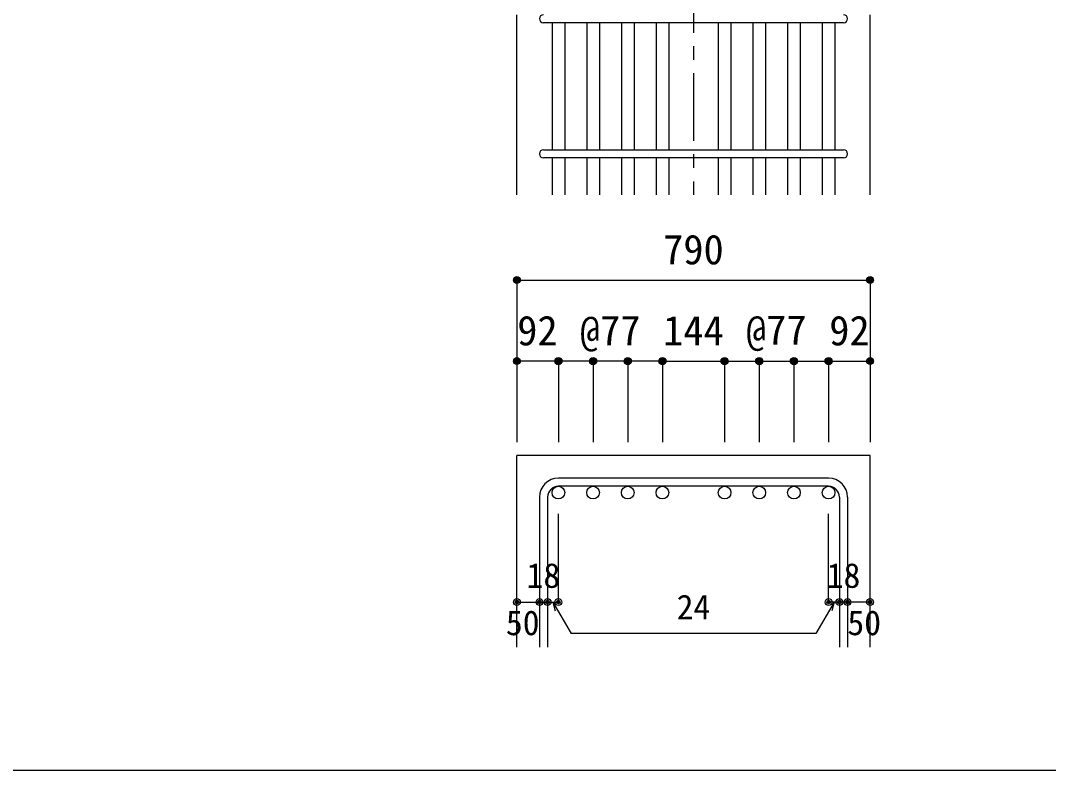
# Model space of a CAD drawing. Units: millimetres at full size, sheet at 1:30; some dimension numbers follow another scale. Extents: x -5973 to 5954, y -4195 to 4201.
# Drawn here: x -942 to 1340, y -4195 to -2530 of the extents above; entities that cross this region are included whole.
import ezdxf
from ezdxf.enums import TextEntityAlignment as Align

# ---------------------------------------------------------------- set-up
doc = ezdxf.new("R2010")
doc.units = ezdxf.units.MM
doc.header["$LTSCALE"] = 30
doc.header["$PDMODE"] = 32
doc.header["$PDSIZE"] = 15
doc.linetypes.add('CHAIN1', pattern=[8, 5, -1, 1, -1])
for name, color, linetype in [('0-1_躯体線', 2, 'Continuous'), ('0-5_基礎梁筋', 7, 'Continuous'), ('0-6_スタラップ筋', 7, 'Continuous'), ('0-D_寸法', 4, 'Continuous'), ('F-0_枠', 6, 'Continuous')]:
    doc.layers.add(name, color=color, linetype=linetype)
doc.styles.add('ＭＳ ゴシック', font='')
doc.styles.get('ＭＳ ゴシック').set_extended_font_data('MS Gothic')

msp = doc.modelspace()

# ---------------------------------------------------------------- linework, layer by layer
at = {"layer": '0-1_躯体線'}
for p, q in [((160.44, -2917.16), (160.44, -2517.16)), ((944.44, -2917.16), (944.44, -2517.16)), ((160.44, -3921.27), (160.44, -3496.27)), ((944.44, -3496.27), (160.44, -3496.27)), ((944.44, -3921.27), (944.44, -3496.27))]:
    msp.add_line(p, q, dxfattribs=at)
at = {"layer": '0-5_基礎梁筋'}
for p, q in [((238.44, -2535.16), (238.44, -2817.16)), ((266.44, -2535.16), (266.44, -2817.16)), ((315.44, -2535.16), (315.44, -2817.16)), ((343.44, -2535.16), (343.44, -2817.16)), ((392.44, -2535.16), (392.44, -2817.16)), ((420.44, -2535.16), (420.44, -2817.16)), ((469.44, -2535.16), (469.44, -2817.16)), ((497.44, -2535.16), (497.44, -2817.16)), ((607.44, -2535.16), (607.44, -2817.16)), ((635.44, -2535.16), (635.44, -2817.16)), ((684.44, -2535.16), (684.44, -2817.16)), ((712.44, -2535.16), (712.44, -2817.16)), ((761.44, -2535.16), (761.44, -2817.16)), ((789.44, -2535.16), (789.44, -2817.16)), ((838.44, -2535.16), (838.44, -2817.16)), ((866.44, -2535.16), (866.44, -2817.16)), ((238.44, -2835.16), (238.44, -2917.16)), ((266.44, -2835.16), (266.44, -2917.16)), ((315.44, -2835.16), (315.44, -2917.16)), ((343.44, -2835.16), (343.44, -2917.16)), ((392.44, -2835.16), (392.44, -2917.16)), ((420.44, -2835.16), (420.44, -2917.16)), ((469.44, -2835.16), (469.44, -2917.16)), ((497.44, -2835.16), (497.44, -2917.16)), ((607.44, -2835.16), (607.44, -2917.16)), ((635.44, -2835.16), (635.44, -2917.16)), ((684.44, -2835.16), (684.44, -2917.16)), ((712.44, -2835.16), (712.44, -2917.16)), ((761.44, -2835.16), (761.44, -2917.16)), ((789.44, -2835.16), (789.44, -2917.16)), ((838.44, -2835.16), (838.44, -2917.16)), ((866.44, -2835.16), (866.44, -2917.16))]:
    msp.add_line(p, q, dxfattribs=at)
at = {"layer": '0-5_基礎梁筋', "color": 3}
for centre in [(252.44, -3578.27), (329.44, -3578.27), (406.44, -3578.27), (483.44, -3578.27), (621.44, -3578.27), (698.44, -3578.27), (775.44, -3578.27), (852.44, -3578.27)]:
    msp.add_circle(centre, 14, dxfattribs=at)
at = {"layer": '0-6_スタラップ筋'}
for p, q in [((885.44, -2535.16), (219.44, -2535.16)), ((219.44, -2817.16), (885.44, -2817.16)), ((885.44, -2835.16), (219.44, -2835.16)), ((852.44, -3546.27), (252.44, -3546.27)), ((852.44, -3564.27), (252.44, -3564.27)), ((210.44, -3588.27), (210.44, -3921.27)), ((228.44, -3588.27), (228.44, -3921.27)), ((876.44, -3588.27), (876.44, -3921.27)), ((894.44, -3588.27), (894.44, -3921.27))]:
    msp.add_line(p, q, dxfattribs=at)
for centre, radius, start, end in [((219.44, -2526.16), 9, 90, 270), ((885.44, -2526.16), 9, 270, 90), ((219.44, -2826.16), 9, 90, 270), ((885.44, -2826.16), 9, 270, 90), ((252.44, -3588.27), 42, 90, 180), ((852.44, -3588.27), 42, 0, 90), ((252.44, -3588.27), 24, 90, 180), ((852.44, -3588.27), 24, 0, 90)]:
    msp.add_arc(centre, radius, start, end, dxfattribs=at)
at = {"layer": '0-D_寸法', "linetype": 'CHAIN1'}
msp.add_line((552.44, -967.16), (552.44, -2917.16), dxfattribs=at)
at = {"layer": '0-D_寸法'}
for p, q in [((160.44, -3106.27), (160.44, -3286.27)), ((160.44, -3106.27), (944.44, -3106.27)), ((944.44, -3106.27), (944.44, -3286.27)), ((160.44, -3286.27), (160.44, -3466.27)), ((246.44, -3286.27), (160.44, -3286.27)), ((483.44, -3286.27), (252.44, -3286.27)), ((252.44, -3286.27), (252.44, -3466.27)), ((329.44, -3286.27), (329.44, -3466.27)), ((329.44, -3286.27), (329.44, -3466.27)), ((406.44, -3286.27), (406.44, -3466.27)), ((406.44, -3286.27), (406.44, -3466.27)), ((483.44, -3286.27), (483.44, -3466.27)), ((483.44, -3286.27), (483.44, -3466.27)), ((621.44, -3286.27), (621.44, -3466.27)), ((621.44, -3286.27), (621.44, -3466.27)), ((698.44, -3286.27), (698.44, -3466.27)), ((698.44, -3286.27), (698.44, -3466.27)), ((775.44, -3286.27), (775.44, -3466.27)), ((775.44, -3286.27), (775.44, -3466.27)), ((852.44, -3286.27), (852.44, -3466.27)), ((858.44, -3286.27), (944.44, -3286.27)), ((944.44, -3286.27), (944.44, -3466.27)), ((252.44, -3821.27), (252.44, -3625.18)), ((852.44, -3821.27), (852.44, -3625.18)), ((160.44, -3821.27), (210.44, -3821.27)), ((210.44, -3821.27), (228.44, -3821.27)), ((228.44, -3821.27), (252.44, -3821.27)), ((240.44, -3821.27), (280.89, -3891.33)), ((240.44, -3821.27), (245.61, -3840.59)), ((864.44, -3821.27), (823.99, -3891.33)), ((876.44, -3821.27), (852.44, -3821.27)), ((864.44, -3821.27), (859.26, -3840.59)), ((894.44, -3821.27), (876.44, -3821.27)), ((944.44, -3821.27), (894.44, -3821.27)), ((823.99, -3891.33), (280.89, -3891.33))]:
    msp.add_line(p, q, dxfattribs=at)
msp.add_lwpolyline([(483.44, -3286.27), (621.44, -3286.27), (852.44, -3286.27)], dxfattribs=at)
for centre, radius in [((160.44, -3106.27), 7.2), ((160.44, -3106.27), 6.4), ((160.44, -3106.27), 5.6), ((160.44, -3106.27), 4.8), ((160.44, -3106.27), 4), ((160.44, -3106.27), 3.2), ((944.44, -3106.27), 7.2), ((944.44, -3106.27), 6.4), ((944.44, -3106.27), 5.6), ((944.44, -3106.27), 4.8), ((944.44, -3106.27), 4), ((944.44, -3106.27), 3.2), ((160.44, -3106.27), 2.4), ((160.44, -3106.27), 1.6), ((160.44, -3106.27), 0.8), ((944.44, -3106.27), 2.4), ((944.44, -3106.27), 1.6), ((944.44, -3106.27), 0.8), ((160.44, -3286.27), 7.2), ((160.44, -3286.27), 6.4), ((160.44, -3286.27), 5.6), ((160.44, -3286.27), 4.8), ((160.44, -3286.27), 4), ((160.44, -3286.27), 3.2), ((160.44, -3286.27), 2.4), ((160.44, -3286.27), 1.6), ((160.44, -3286.27), 0.8), ((252.44, -3286.27), 8), ((252.44, -3286.27), 7.2), ((252.44, -3286.27), 6.4), ((252.44, -3286.27), 5.6), ((252.44, -3286.27), 4.8), ((252.44, -3286.27), 4), ((252.44, -3286.27), 3.2), ((252.44, -3286.27), 2.4), ((252.44, -3286.27), 1.6), ((252.44, -3286.27), 0.8), ((329.44, -3286.27), 8), ((329.44, -3286.27), 7.2), ((329.44, -3286.27), 6.4), ((329.44, -3286.27), 5.6), ((329.44, -3286.27), 4.8), ((329.44, -3286.27), 4), ((329.44, -3286.27), 3.2), ((329.44, -3286.27), 2.4), ((329.44, -3286.27), 1.6), ((329.44, -3286.27), 0.8), ((406.44, -3286.27), 8), ((406.44, -3286.27), 7.2), ((406.44, -3286.27), 6.4), ((406.44, -3286.27), 5.6), ((406.44, -3286.27), 4.8), ((406.44, -3286.27), 4), ((406.44, -3286.27), 3.2), ((406.44, -3286.27), 2.4), ((406.44, -3286.27), 1.6), ((406.44, -3286.27), 0.8), ((483.44, -3286.27), 8), ((483.44, -3286.27), 7.2), ((483.44, -3286.27), 6.4), ((483.44, -3286.27), 5.6), ((483.44, -3286.27), 4.8), ((483.44, -3286.27), 4), ((483.44, -3286.27), 3.2), ((483.44, -3286.27), 2.4), ((483.44, -3286.27), 1.6), ((483.44, -3286.27), 0.8), ((621.44, -3286.27), 8), ((621.44, -3286.27), 7.2), ((621.44, -3286.27), 6.4), ((621.44, -3286.27), 5.6), ((621.44, -3286.27), 4.8), ((621.44, -3286.27), 4), ((621.44, -3286.27), 3.2), ((621.44, -3286.27), 2.4), ((621.44, -3286.27), 1.6), ((621.44, -3286.27), 0.8), ((698.44, -3286.27), 8), ((698.44, -3286.27), 7.2), ((698.44, -3286.27), 6.4), ((698.44, -3286.27), 5.6), ((698.44, -3286.27), 4.8), ((698.44, -3286.27), 4), ((698.44, -3286.27), 3.2), ((698.44, -3286.27), 2.4), ((698.44, -3286.27), 1.6), ((698.44, -3286.27), 0.8), ((775.44, -3286.27), 8), ((775.44, -3286.27), 7.2), ((775.44, -3286.27), 6.4), ((775.44, -3286.27), 5.6), ((775.44, -3286.27), 4.8), ((775.44, -3286.27), 4), ((775.44, -3286.27), 3.2), ((775.44, -3286.27), 2.4), ((775.44, -3286.27), 1.6), ((775.44, -3286.27), 0.8), ((852.44, -3286.27), 8), ((852.44, -3286.27), 7.2), ((852.44, -3286.27), 6.4), ((852.44, -3286.27), 5.6), ((852.44, -3286.27), 4.8), ((852.44, -3286.27), 4), ((852.44, -3286.27), 3.2), ((852.44, -3286.27), 2.4), ((852.44, -3286.27), 1.6), ((852.44, -3286.27), 0.8), ((944.44, -3286.27), 7.2), ((944.44, -3286.27), 6.4), ((944.44, -3286.27), 5.6), ((944.44, -3286.27), 4.8), ((944.44, -3286.27), 4), ((944.44, -3286.27), 3.2), ((944.44, -3286.27), 2.4), ((944.44, -3286.27), 1.6), ((944.44, -3286.27), 0.8), ((160.44, -3821.27), 4), ((160.44, -3821.27), 3.6), ((160.44, -3821.27), 3.2), ((160.44, -3821.27), 2.8), ((160.44, -3821.27), 2.4), ((160.44, -3821.27), 2), ((160.44, -3821.27), 1.6), ((160.44, -3821.27), 1.2), ((160.44, -3821.27), 0.8), ((160.44, -3821.27), 0.4), ((210.44, -3821.27), 4), ((210.44, -3821.27), 3.6), ((210.44, -3821.27), 3.2), ((210.44, -3821.27), 2.8), ((210.44, -3821.27), 2.4), ((210.44, -3821.27), 2), ((210.44, -3821.27), 1.6), ((210.44, -3821.27), 1.2), ((210.44, -3821.27), 0.8), ((210.44, -3821.27), 0.4), ((228.44, -3821.27), 4), ((228.44, -3821.27), 3.6), ((228.44, -3821.27), 3.2), ((228.44, -3821.27), 2.8), ((228.44, -3821.27), 2.4), ((228.44, -3821.27), 2), ((228.44, -3821.27), 1.6), ((228.44, -3821.27), 1.2), ((228.44, -3821.27), 0.8), ((228.44, -3821.27), 0.4), ((252.44, -3821.27), 4), ((252.44, -3821.27), 3.6), ((252.44, -3821.27), 3.2), ((252.44, -3821.27), 2.8), ((252.44, -3821.27), 2.4), ((252.44, -3821.27), 2), ((252.44, -3821.27), 1.6), ((252.44, -3821.27), 1.2), ((252.44, -3821.27), 0.8), ((252.44, -3821.27), 0.4), ((852.44, -3821.27), 4), ((852.44, -3821.27), 3.6), ((852.44, -3821.27), 3.2), ((852.44, -3821.27), 2.8), ((852.44, -3821.27), 2.4), ((852.44, -3821.27), 2), ((852.44, -3821.27), 1.6), ((852.44, -3821.27), 1.2), ((852.44, -3821.27), 0.8), ((852.44, -3821.27), 0.4), ((876.44, -3821.27), 4), ((876.44, -3821.27), 3.6), ((876.44, -3821.27), 3.2), ((876.44, -3821.27), 2.8), ((876.44, -3821.27), 2.4), ((876.44, -3821.27), 2), ((876.44, -3821.27), 1.6), ((876.44, -3821.27), 1.2), ((876.44, -3821.27), 0.8), ((876.44, -3821.27), 0.4), ((894.44, -3821.27), 4), ((894.44, -3821.27), 3.6), ((894.44, -3821.27), 3.2), ((894.44, -3821.27), 2.8), ((894.44, -3821.27), 2.4), ((894.44, -3821.27), 2), ((894.44, -3821.27), 1.6), ((894.44, -3821.27), 1.2), ((894.44, -3821.27), 0.8), ((894.44, -3821.27), 0.4), ((944.44, -3821.27), 4), ((944.44, -3821.27), 3.6), ((944.44, -3821.27), 3.2), ((944.44, -3821.27), 2.8), ((944.44, -3821.27), 2.4), ((944.44, -3821.27), 2), ((944.44, -3821.27), 1.6), ((944.44, -3821.27), 1.2), ((944.44, -3821.27), 0.8), ((944.44, -3821.27), 0.4)]:
    msp.add_circle(centre, radius, dxfattribs=at)
at = {"layer": '0-D_寸法', "color": 7}
for p in [(160.44, -3106.27), (944.44, -3106.27), (160.44, -3286.27), (252.44, -3286.27), (252.44, -3286.27), (329.44, -3286.27), (329.44, -3286.27), (406.44, -3286.27), (406.44, -3286.27), (483.44, -3286.27), (483.44, -3286.27), (621.44, -3286.27), (621.44, -3286.27), (698.44, -3286.27), (698.44, -3286.27), (775.44, -3286.27), (775.44, -3286.27), (852.44, -3286.27), (852.44, -3286.27), (944.44, -3286.27), (160.44, -3821.27), (210.44, -3821.27), (228.44, -3821.27), (252.44, -3821.27), (252.44, -3821.27), (852.44, -3821.27), (852.44, -3821.27), (876.44, -3821.27), (894.44, -3821.27), (944.44, -3821.27)]:
    msp.add_point(p, dxfattribs=at)
at = {"layer": 'F-0_枠'}
msp.add_lwpolyline([(5954.1, -4195.24), (590.94, -4195.24), (-5972.88, -4195.24)], dxfattribs=at)

# ---------------------------------------------------------------- texts
at = {"layer": '0-D_寸法', "style": 'ＭＳ ゴシック'}
for s, height, p in [('790', 65.98, (484.94, -3091.27)), ('92', 65.98, (161.08, -3271.18)), ('@77', 65.98, (300.12, -3270.79)), ('144', 65.98, (484.94, -3271.27)), ('@77', 65.98, (668.98, -3269.73)), ('92', 65.98, (853.8, -3271.18)), ('18', 54.99, (181.77, -3806.3)), ('18', 54.99, (848.11, -3806.3)), ('24', 54.99, (514.94, -3876.33)), ('50', 54.99, (135.86, -3911.38)), ('50', 54.99, (894.02, -3911.38))]:
    msp.add_text(s, height=height, dxfattribs=at).set_placement(p, align=Align.BOTTOM_LEFT)

doc.saveas('drawing.dxf')
